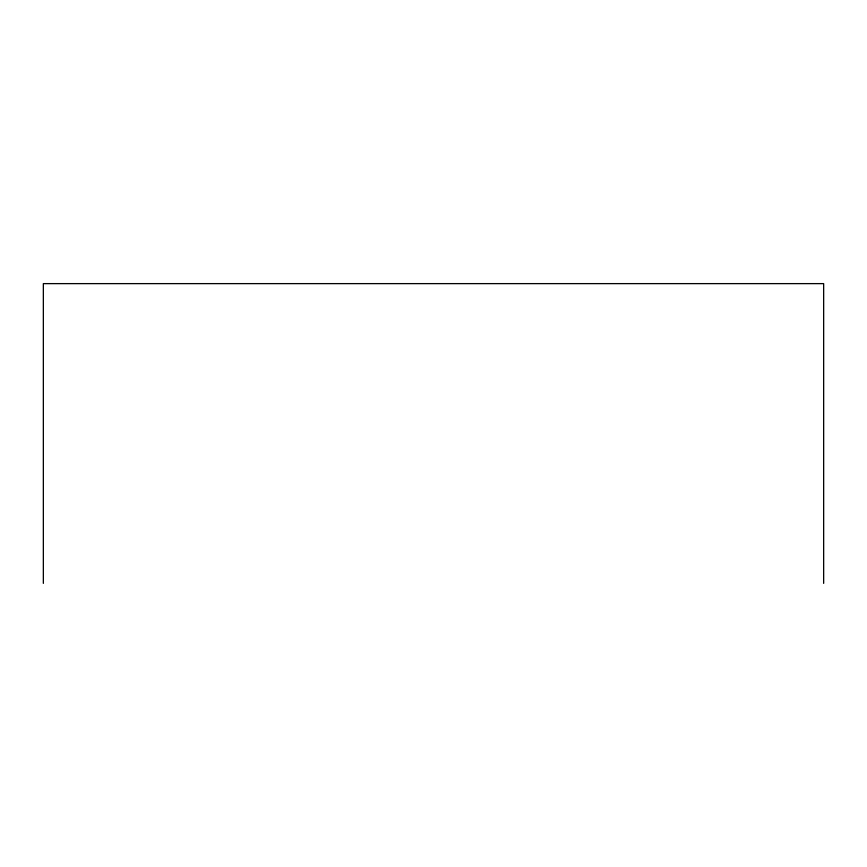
<?xml version="1.0" encoding="UTF-8"?>
<svg xmlns="http://www.w3.org/2000/svg" width="867" height="867" viewBox="0 0 867 867"><rect width="100%" height="100%" fill="white"/><g stroke="black" fill="none" stroke-linecap="round" stroke-linejoin="round"><path stroke-width="1.3" d="M823.65 583.372L823.65 283.628L43.35 283.628L43.35 583.372"/></g></svg>
